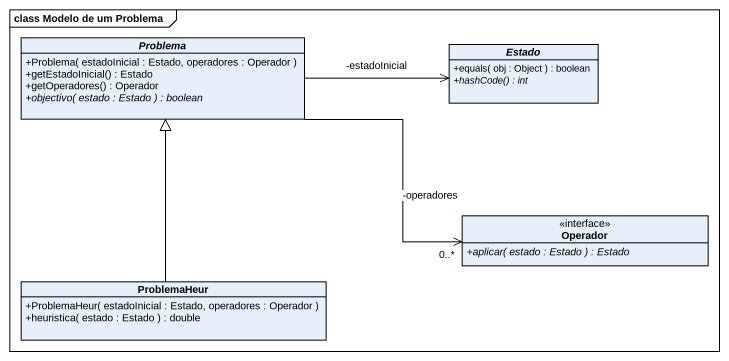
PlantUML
@startuml
mainframe class Modelo de um Problema
hide circle
hide empty members
skinparam classAttributeIconSize 0
abstract class Problema {
  +Problema( estadoInicial : Estado, operadores : Operador )
  +getEstadoInicial() : Estado
  +getOperadores() : Operador
  {abstract} +objectivo( estado : Estado ) : boolean
}
abstract class Estado {
  +equals( obj : Object ) : boolean
  {abstract} +hashCode() : int
}
interface Operador {
  {abstract} +aplicar( estado : Estado ) : Estado
}
class ProblemaHeur {
  +ProblemaHeur( estadoInicial : Estado, operadores : Operador )
  +heuristica( estado : Estado ) : double
}
Problema -right-> Estado : -estadoInicial
Problema -right-> "0..*" Operador : -operadores
ProblemaHeur -up-|> Problema
@enduml
